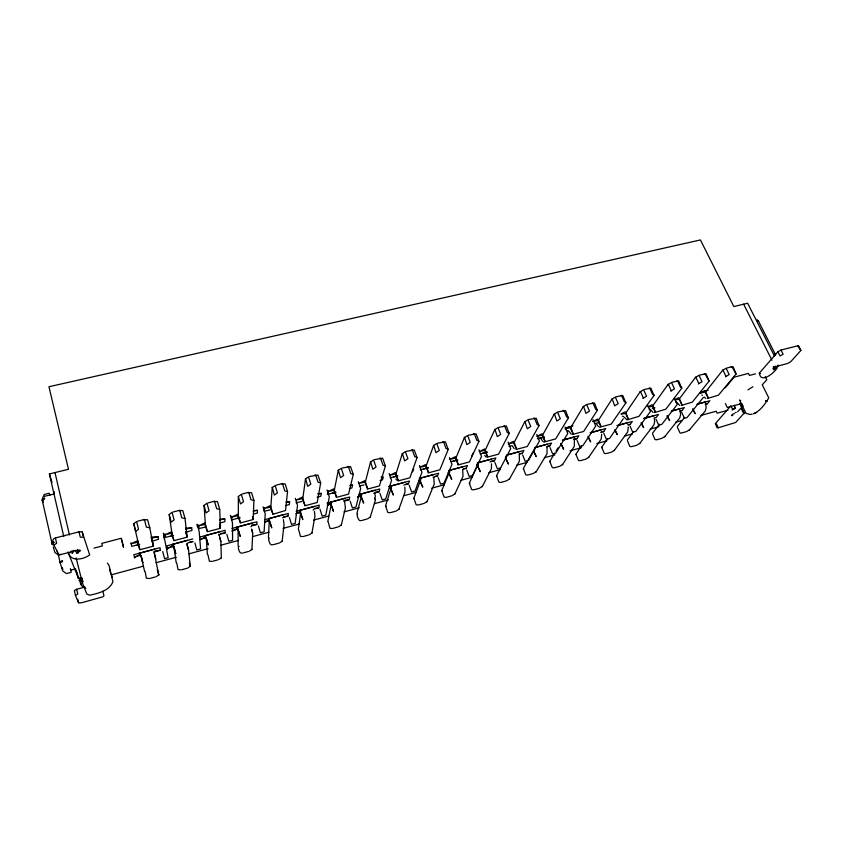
<?xml version="1.0" encoding="UTF-8"?>
<svg xmlns="http://www.w3.org/2000/svg" width="843" height="843" viewBox="0 0 843 843"><rect width="100%" height="100%" fill="white"/><g stroke="black" fill="none" stroke-linecap="round" stroke-linejoin="round"><path stroke-width="1.26" d="M238.116 545.821L238.116 529.309M385.599 505.758L390.973 488.371M238.19 529.857L240.223 536.401L238.527 530.637L236.904 529.288L236.946 527.138L251.962 523.124M361.268 496.327L363.66 503.123L360.846 496.632L360.92 493.998L375.103 490.215M102.857 591.164L103.963 595.822L102.92 596.791L81.413 602.808L78.568 602.798L75.47 595.516L77.767 594.052L76.671 589.278L85.006 587.013M251.952 549.647L252.689 533.039L251.636 529.278L252.689 533.039M252.5 516.706L253.206 519.13L253.912 500.426L251.572 492.681L247.737 492.575L242.373 493.966M331.13 504.399L333.459 511.269L331.215 505.083L331.331 502.122L344.977 498.266M397.938 480.974L409.867 477.791L417.043 457.654L414.282 449.993L406.368 451.332M250.94 526.77L251.878 525.758L256.83 524.43L256.946 521.796L231.92 528.487M253.891 510.605L257.473 510.3L257.347 513.06L253.543 514.072M264.417 507.539L264.186 511.248L270.002 509.92M441.827 490.489L449.15 472.786M707.54 398.454L718.457 395.167L736.055 374.018L731.977 366.726L726.961 367.98M270.824 506.822L270.35 505.621L264.354 508.477L270.203 507.138L272.869 513.893L270.824 506.822L272.278 487.296L274.365 495.062L277.431 492.839L275.166 485.494L272.11 487.728M268.432 537.581L269.307 519.836M469.382 482.997L477.644 465.157M390.962 488.908L393.428 495.094L390.572 488.666L390.825 486.011L404.798 482.28M361.362 497.001L361.647 494.019M264.723 522.196L268.39 520.858L268.622 518.677L283.417 514.715M282.131 541.396L284.038 524.588L283.396 519.667M276.198 485.178L281.467 483.798L285.176 483.945L287.547 491.606L285.535 510.51L272.753 514.335M428.107 472.934L439.867 469.793L448.202 449.488L445.441 441.89L437.696 443.186M282.531 517.75L288.032 516.064L288.327 513.408L264.892 519.667M286.104 502.08L289.644 501.785L289.328 504.578L285.577 505.579M302.827 498.35L302.31 497.17L296.42 499.983L302.184 498.677L304.903 505.357L302.827 498.35L305.556 478.634L307.684 486.327L310.804 484.103L308.475 476.832L305.366 479.066M298.327 529.467L300.614 513.124L302.827 519.52L300.635 513.282L299.423 512.544L295.809 513.861M133.774 523.745L135.723 531.406L138.547 529.204L136.587 521.522L133.774 523.745L139.79 549.341L137.356 542.312L131.16 543.724L137.588 540.711L137.904 541.996M391.078 489.035L391.531 486.032M413.902 498.076L420.246 481.068L422.786 487.18L419.877 480.816L420.299 478.129L434.082 474.451M457.844 464.999L469.435 461.911L478.908 441.437L476.137 433.903L468.55 435.167M311.899 533.25L314.934 516.264L314.418 511.343M309.486 476.516L317.927 475.062L320.667 482.923L317.21 502.491L304.744 505.811M313.08 510.12L313.975 509.119L318.78 507.834L319.265 505.136L296.156 511.311M317.843 493.692L321.341 493.397L320.835 496.221L317.137 497.201M299.423 512.544L299.834 510.331L314.418 506.432M328.201 490.679L327.474 494.462L336.041 492.186M334.355 490.004L333.807 488.845L328.022 491.627L333.702 490.331L336.462 496.949L334.355 490.004L338.328 470.109L340.498 477.718L343.67 475.494L341.267 468.308L338.117 470.542M327.822 521.459L331.162 504.936M420.394 481.174L421.005 478.15M169.18 514.525L171.213 522.102L174.101 519.899L172.056 512.302L169.18 514.525L171.898 532.997L173.827 540.279L171.329 533.313L165.217 534.715L171.54 531.733L171.898 532.997M134.648 558.045L133.837 554.705L160.001 547.708L160.455 550.247L155.281 551.628L154.269 552.692L158.79 575.116L157.293 569.331M777.762 366.589L778.089 365.061M449.119 473.323L451.732 479.372L448.782 473.071L449.372 470.362L462.965 466.727M487.159 457.191L498.592 454.145L509.161 433.502L506.39 426.031L498.961 427.253M341.267 525.231L345.398 508.044L344.608 501.448M342.279 467.991L350.54 466.579L353.28 474.367L348.549 494.135L336.262 497.412M343.754 501.343L349.107 499.709L349.75 496.991L327.042 503.06M350.266 485.326L352.574 485.125L351.889 487.981L349.466 488.624M365.419 481.774L364.84 480.636L359.15 483.387L364.756 482.112L367.569 488.655L365.419 481.774L370.604 461.711L372.817 469.245L376.031 467.022L373.575 459.909L370.372 462.143M449.298 473.429L450.067 470.383M356.905 513.556L361.278 496.864M327.632 505.22L330.003 504.356L330.593 502.112L331.331 502.122M204.038 505.452L206.135 512.944L209.085 510.732L206.967 503.229L204.038 505.452L205.376 524.146L207.336 531.353L204.786 524.462L198.769 525.832L204.975 522.902L205.376 524.146M189.759 541.975L193.058 541.512L187.947 542.881L186.967 543.925L188.6 550.321L190.286 566.507L189.359 563.071M477.591 465.694L480.278 471.68L477.286 465.441L478.034 462.702L491.437 459.119M516.064 449.488L527.328 446.484L538.972 425.683L536.19 418.276L528.919 419.466M370.225 517.307L375.43 499.952L374.64 497.539M374.566 459.604L382.648 458.223L385.399 465.947L379.434 485.905L367.327 489.13M373.723 493.313L378.992 491.701L379.803 488.961L358.665 494.609M477.802 465.789L478.729 462.712M396.041 473.671L395.42 472.554L389.835 475.262L395.356 474.008L398.223 480.489L396.041 473.671L402.385 453.439L404.64 460.91L407.907 458.676L405.388 451.637L402.132 453.882M238.337 496.516L240.518 503.935L243.522 501.711L241.33 494.293L238.337 496.516L238.348 515.41L240.35 522.555L237.737 515.737L231.804 517.086L237.905 514.188L238.348 515.41M506 456.063L505.4 457.907L508.445 464.093L505.684 458.171M221.33 558.013L220.877 541.617L219.528 536.548M357.822 497.138L360.161 496.285L360.92 493.998M544.567 441.89L555.674 438.929L568.351 417.98L565.569 410.636L558.445 411.795M73.299 550.384L72.203 553.514L73.752 550.437M505.916 458.255L506.991 455.157L519.53 451.606M398.792 509.499L405.03 491.964L404.851 487.064M403.85 485.041L408.465 483.808L409.435 481.037L388.591 486.611M412.659 471.859L413.681 468.95M426.221 465.684L425.567 464.577L420.077 467.264L425.525 466.031L428.423 472.438L426.221 465.684L433.702 445.283L435.989 452.691L439.308 450.457L436.716 443.492L433.428 445.726M533.387 450.742L536.222 456.6L533.651 450.826L534.462 448.75M572.671 434.398L583.63 431.479L597.308 410.393L594.515 403.102L587.539 404.229M390.825 486.011L389.887 488.318L390.572 488.666M426.979 501.796L434.229 484.093L433.787 477.549M432.975 477.243L437.528 476.021L438.655 473.229L419.308 478.392M455.968 457.812L455.283 456.727L449.877 459.372L455.252 458.16L458.202 464.504L455.968 457.812L464.546 437.264L466.874 444.588L470.236 442.354L467.591 435.462L464.251 437.707M600.385 427.011L611.196 424.134L625.854 402.912L622.756 395.472L616.222 396.768M462.828 469.245L466.19 468.339L467.475 465.526L448.592 470.573M471.711 456.2L473.06 453.239M454.788 494.188L463.018 476.337L462.691 469.793M485.294 450.057L484.577 448.982L479.267 451.595L484.567 450.394L487.56 456.685L485.294 450.057L494.946 429.35L497.307 436.611L500.7 434.377L498.013 427.549L494.63 429.793M420.299 478.129L419.203 480.468L419.877 480.816M219.191 535.284L220.149 534.251L225.176 532.902L225.113 530.3L199.707 537.096M627.719 419.719L638.973 416.347L653.989 395.536L650.912 388.149L644.505 389.413M490.036 461.953L494.462 460.773L495.895 457.928L477.275 462.902M482.238 486.685L491.416 468.676L491.532 463.798M514.209 442.396L513.461 441.342L508.245 443.924L513.471 442.744L516.506 448.971L514.209 442.396L524.894 421.553L527.286 428.75L530.732 426.516L527.981 419.761L524.557 422.006M496.58 475.61L510.7 448.676L508.097 442.101M449.372 470.362L448.118 472.723L448.782 473.071M654.695 412.533L665.822 409.192L681.734 388.265L678.668 380.931L672.377 382.174M519.077 454.177L522.354 453.302L523.924 450.436L506.78 455.02M509.309 479.288L519.425 461.132L519.309 454.63M542.723 434.851L541.944 433.818L536.812 436.368L541.965 435.209L545.042 441.374L542.723 434.851L554.409 413.871L556.833 421.005L560.321 418.771L557.518 412.079L554.051 414.324M523.419 468.318L532.765 451.848M681.292 405.451L692.314 402.132L709.089 381.089L706.044 373.807L699.859 375.019M478.034 462.702L476.632 465.094L477.286 465.441M546.622 446.79L549.857 445.926L551.564 443.049L534.662 447.57M570.837 427.412L570.026 426.389L564.979 428.908L570.068 427.77L573.177 433.871L570.837 427.412L583.504 406.305L585.959 413.365L589.478 411.131L586.623 404.514L583.124 406.758M536.043 471.975L547.054 453.682L547.033 447.19M735.454 407.58L734.379 408.507M549.899 461.132L554.631 453.376M555.99 451.163L558.013 447.844M736.055 374.018L733.252 367.011L731.197 366.874M573.809 439.509L577.002 438.655L578.846 435.757L562.439 440.141M598.562 420.077L597.729 419.066L592.755 421.563L597.782 420.425L600.933 426.484L598.562 420.077L612.176 398.844L614.663 405.841L618.214 403.607L615.316 397.053L611.776 399.297M562.418 464.767L574.304 446.326L574.389 439.867M734.137 405.272L735.549 408.191L732.767 409.677L730.881 405.789L715.391 423.597L716.487 423.987L718.278 427.77L735.654 422.491L744.274 413.017L743.231 412.596L741.366 408.771L742.209 408.644L744.274 413.017M576.043 454.029L581.522 445.631M82.066 583.019L83.236 581.249M773.273 366.642L774.306 368.686A2.487 0.695 -25.1 0 1 773.242 368.117A2.487 0.695 -25.1 0 1 776.277 366.473L787.52 363.512L790.565 361.868L800.85 350.498L798.563 345.609L780.997 350.045L777.889 351.742L759.195 373.301L760.46 373.586M621.228 414.029L625.717 413.555L628.298 419.192L625.906 412.838L640.027 391.942L640.438 391.489L643.378 397.97L642.956 398.423L646.549 396.189L643.599 389.698L640.027 391.942M600.627 432.333L603.778 431.49L605.748 428.56L590.111 432.744M588.456 457.644L601.196 439.077L601.691 434.229M601.849 447.011L607.708 438.571M623.293 418.739L609.521 438.508L606.391 439.351L603.725 433.197M648.246 406.874L652.672 406.421L655.296 411.995L652.882 405.694L667.877 384.693L668.309 384.229L671.291 390.657L670.859 391.11L674.474 388.876L671.492 382.448L667.877 384.693M628.13 424.967L630.195 424.408L632.303 421.468L616.876 425.589M614.157 450.626L627.729 431.922L628.309 427.085M627.329 440.088L633.557 431.595M674.895 399.824L679.268 399.371L681.934 404.903L679.49 398.655L695.349 377.548L695.791 377.084L698.805 383.439L698.362 383.902L702.019 381.668L698.984 375.293L695.349 377.548M639.531 443.681L653.915 424.872L654.695 421.542L654.273 418.455M652.493 433.26L659.479 424.166M705.749 391.7L704.811 390.762L700.154 393.133L704.917 392.069L708.204 397.896L705.749 391.7L722.883 370.024L725.949 376.326L725.486 376.789L729.174 374.555L726.097 368.254L722.419 370.488M679.995 411.068L682.008 410.53L684.358 407.559L671.65 410.952M664.579 436.832L679.753 417.896L680.596 414.577L680.206 411.5M677.329 426.516L684.685 417.369M703.325 397.443L687.024 417.58L684.421 418.286L681.639 412.29M705.422 404.261L707.403 403.723L709.88 400.731L697.34 404.082M689.321 430.067L705.254 411.026L706.171 407.696L705.791 404.64M725.222 387.801L734.074 377.179L748.415 373.417L749.427 375.451L755.539 373.839M158.863 574.778L156.303 576.644M70.148 552.755L71.697 550.974M190.381 566.169L187.768 568.034M743.01 406.01L737.625 411.763M775.212 366.178L776.993 367.885C774.917 372.501 760.502 384.397 759.374 373.038M221.446 557.676L218.79 559.552M185.671 529.225L191.677 527.707L191.951 530.416L186.04 532.196M756.698 412.406L753.684 413.702C760.354 410.899 765.191 403.892 768.763 397.885L762.262 384.819L766.772 379.761L765.254 376.747M252.078 549.299L249.38 551.185M282.289 541.048L279.539 542.934M312.079 532.902L309.286 534.789M341.457 524.873L338.633 526.77M370.435 516.959L367.569 518.845M82.056 580.395L80.454 581.849L82.277 580.542M399.024 509.14L396.115 511.037M42.182 499.973L44.479 497.928L44.679 498.835L42.287 500.521L52.298 544.652L51.981 543.63L54.5 542.323M427.232 501.427L424.282 503.334M455.051 493.829L452.08 495.726M482.512 486.327L479.498 488.223M509.604 478.919L506.559 480.826M536.348 471.606L533.271 473.513M562.745 464.398L559.626 466.305M588.793 457.275L585.653 459.182M614.505 450.246L611.333 452.154M639.9 443.302L636.697 445.22M747.899 389.866L752.968 386.768M664.969 436.453L661.734 438.371M689.711 429.688L686.465 431.605M51.813 542.934L53.446 541.838M705.876 401.805L696.908 404.387M680.312 408.634L671.218 411.258M70.38 568.677L71.212 572.302L66.428 573.588L62.867 571.069L62.171 569.446L60.011 562.112L62.35 560.563L62.582 561.554L60.169 562.776M654.4 415.557L643.936 418.549M628.14 422.575L617.54 425.61M601.544 429.688L590.658 432.796M574.568 436.895L562.376 440.352M547.244 444.208L534.873 447.707M220.055 531.659L204.807 535.726L204.965 537.834L206.588 539.204L208.232 545.031L206.293 538.403L207.367 554.178M187.662 540.31L172.193 544.452L172.552 546.517L174.185 547.897L175.766 553.777L173.542 545.463M154.796 549.099L139.095 553.293L139.653 555.326L141.297 556.717L142.815 562.671L140.939 555.337M152.499 541.101L158.505 539.288L158.02 536.622L151.023 537.16M85.775 588.34L82.287 586.496L79.253 580.311L82.14 578.741M68.536 553.356C71.455 562.218 84.079 559.215 89.685 554.915L82.108 531.828L79.021 531.838L55.417 537.95C48.062 540.184 58.209 550.184 58.009 554.336L61.286 554.483M357.464 497.064L359.434 496.127M76.671 589.278L74.384 590.521L75.47 595.516M327.274 505.147L330.277 503.735M296.641 513.355L299.708 511.912M264.533 522.154L267.652 520.7M237.22 528.635L231.941 531.09L236.904 529.288M205.292 537.181L199.917 539.668L204.965 537.834M172.889 545.853L167.43 548.371L172.552 546.517M138.884 555.168L134.448 557.212L139.653 555.326M648.225 406.716L651.997 404.724L652.882 405.694M674.874 399.666L678.583 397.696L679.49 398.655M621.207 413.871L625.042 411.848L625.906 412.838M79.253 580.311L82.382 579.046M775.602 354.85L774.907 355.093L774.559 354.271L775.602 354.85L758.616 321.436L757.119 320.087L758.616 321.436M150.349 578.319L155.344 576.949M181.898 569.689L186.819 568.34M212.994 561.175L217.852 559.847M243.659 552.787L248.453 551.48M273.901 544.515L278.622 543.219M303.722 536.359L308.38 535.084M333.133 528.308L337.727 527.054M362.142 520.373L366.673 519.13M390.762 512.544L395.241 511.322M419.003 504.82L423.407 503.608M446.853 497.191L451.216 496M474.346 489.678L478.645 488.497M501.469 482.249L505.716 481.09M528.245 474.925L532.428 473.787M554.673 467.696L558.804 466.569M580.753 460.563L584.831 459.446M606.496 453.513L610.522 452.417M631.923 446.558L635.896 445.473M657.013 439.698L660.944 438.623M681.797 432.912L685.675 431.858M727.888 410.267L717.087 413.196L716.171 411.258L700.923 415.378M732.693 408.96L735.085 408.318M735.286 412.617L736.245 412.364M67.988 552.028L78.547 578.509L81.718 577.655M500.668 467.897L497.37 468.792L494.883 462.396M741.882 403.512L727.256 407.464L725.359 403.534M143.31 566.18L111.55 574.768L112.13 577.139M156.008 562.745L176.335 557.244M189.032 553.809L208.084 548.656M220.792 545.221L238.569 540.416M252.542 536.633L269.054 532.175M283.027 528.392L299.539 523.924M313.512 520.152L328.759 516.021M343.997 511.901L359.244 507.781M374.482 503.661L388.454 499.878M403.692 495.758L416.4 492.323M431.637 488.202L444.345 484.767M460.858 480.299L472.291 477.212M488.803 472.744L500.236 469.656M516.748 465.188L526.907 462.438M544.694 457.633L554.852 454.883M570.089 450.763L581.522 447.665M596.77 443.544L606.928 440.794M624.716 435.989L632.334 433.934M650.122 429.119L659.005 426.716M675.517 422.248L681.871 420.531M192.794 538.94L167.019 545.832L167.557 549.215M643.957 418.349L658.499 414.461L656.275 417.422L654.231 417.97M139.875 549.752L153.321 546.169M173.858 540.7L187.093 537.17M207.325 531.775L220.36 528.298M240.287 522.987L253.132 519.562M70.928 570.1L75.638 568.835M773.337 369.782L774.348 369.519L773.568 367.369M565.59 427.896L572.903 425.957M700.986 392.09L708.225 390.172M139.632 544.293L131.803 546.369L130.939 542.839M173.363 535.347L165.649 537.391L165.08 533.809M219.738 523.039L224.891 521.68L224.828 518.94L219.991 519.362M239.317 517.844L231.836 519.836L231.804 516.169M296.072 502.797L301.794 501.48M359.645 485.926L364.007 484.978M380.098 480.499L382.49 479.867L383.344 476.98L381.078 477.17M390.14 477.833L397.264 475.947M420.193 469.867L428.392 467.686M450.984 461.701L457.064 460.078M480.173 453.945L487.412 452.027M508.961 446.316L511.912 445.736M537.349 438.781L544.388 436.916M240.255 517.813L236.967 518.477M335.546 492.533L332.384 493.155M397.959 475.968L393.713 476.885M428.255 467.928L423.713 468.929M457.77 460.099L453.292 461.079M486.875 452.375L482.459 453.344M543.872 437.254L539.573 438.191M599.299 422.543L595.116 423.46M652.356 408.465L654.885 407.791M94.005 548.129L102.382 545.916L101.771 543.387L121.181 538.287L123.542 547.255L121.339 538.424M137.662 521.195L144.385 519.499L146.366 527.16L149.759 527.729L153.247 545.758L151.919 538.15L158.02 536.622M173.121 511.975L179.738 510.3L181.793 517.876L185.028 518.487L187.083 536.749L185.745 531.807M208.021 502.902L214.522 501.258L216.662 508.75L219.738 509.383L220.392 527.866L219.707 525.421M44.258 496.379L54.163 493.914M63.752 536.454L49.41 473.945L68.473 469.277L48.957 386.726L700.417 239.939L733.853 306.567L747.615 303.206L774.39 355.936M314.681 475.167L315.682 474.957L318.032 482.207L320.667 482.923M281.467 483.798L282.489 483.587L284.765 490.921L287.547 491.606M247.737 492.575L248.769 492.354L250.982 499.762L253.912 500.426M752.241 414.145L749.964 414.482L746.16 413.376M411.331 450.036L412.28 449.846L414.809 456.864L416.337 456.832L417.043 457.654M379.603 458.286L380.562 458.086L383.038 465.188L385.399 465.947M347.39 466.664L348.37 466.453L350.783 473.629L353.28 474.367M503.703 426.021L504.599 425.841L507.307 432.649L508.698 432.649L509.161 433.502M473.376 433.913L474.282 433.724L476.938 440.604L478.36 440.583L478.908 441.437M442.586 441.911L443.513 441.721L446.105 448.676L447.58 448.655L448.202 449.488M592.092 403.049L592.935 402.87L595.79 409.477L597.055 409.498L597.308 410.393M563.05 410.594L563.914 410.415L566.728 417.085L568.024 417.106L568.351 417.98M533.598 418.254L534.473 418.075L537.233 424.809L538.572 424.819L538.972 425.683M676.729 381.036L677.53 380.878L680.533 387.285L681.671 387.337L681.734 388.265M648.92 388.265L649.732 388.107L652.693 394.577L653.862 394.619L653.989 395.536M620.711 395.599L621.533 395.43L624.442 401.974L625.664 402.006L625.854 402.912M704.158 373.913L704.948 373.744L709.089 381.089M253.206 511.037L257.473 510.3M219.412 519.878L224.828 518.94M350.003 485.568L352.574 485.125M318.222 493.935L321.341 493.397M286.483 502.323L289.644 501.785M76.018 570.184L78.547 578.509L81.866 578.013M149.369 578.54L146.334 578.203L145.196 571.68M180.929 569.91L178.021 569.541L176.767 563.092M154.891 551.027L160.455 550.247M220.834 533.514L225.176 532.902M212.046 561.396L209.412 561.28L207.905 554.631M314.871 508.361L318.78 507.834M283.806 516.654L288.032 516.064M251.477 525.168L256.83 524.43M242.731 552.997L241.119 553.134C239.243 553.324 237.104 545.484 239.17 546.39M375.177 492.217L378.992 491.701M343.955 500.405L349.107 499.709M435.051 476.348L437.528 476.021M405.957 484.145L408.465 483.808M272.984 544.726L271.414 544.852C269.655 544.936 267.442 537.297 269.412 538.161M519.952 453.618L522.354 453.302M490.837 461.247L494.462 460.773M463.745 468.666L466.19 468.339M302.827 536.559L300.466 536.38L298.717 529.952M573.493 439.119L577.002 438.655M547.497 446.242L549.857 445.926M332.247 528.508L329.992 528.308L328.159 521.954M627.919 424.703L630.195 424.408M601.47 431.785L603.778 431.49M705.201 404.008L707.403 403.723M679.774 410.815L682.008 410.53M361.278 520.574L359.835 520.668C358.423 520.468 355.967 513.398 357.664 514.177M389.909 512.734L387.822 512.502L385.609 506.053L386.294 506.39M418.16 505.01L416.157 504.757L413.892 498.371L414.535 498.719M446.031 497.381L444.113 497.107L441.795 490.795L442.396 491.142M473.534 489.857L471.69 489.572L469.33 483.313L469.888 483.671M500.679 482.428L498.908 482.133L496.506 475.926L497.022 476.295M527.455 475.104L525.769 474.788L523.324 468.634L523.798 469.014M143.289 519.731L147.567 519.752L149.759 527.729M178.653 510.531L182.783 510.584L185.028 518.487M553.893 467.876L552.281 467.538L549.794 461.448L550.226 461.827M213.469 501.48L217.452 501.564L219.738 509.383M579.995 460.731L578.456 460.383L575.927 454.345L576.317 454.735M605.748 453.682L604.283 453.323L601.712 447.338L602.071 447.738M631.186 446.727L629.784 446.347L627.498 440.826M656.286 439.856L654.958 439.466L652.608 433.997M681.081 433.081L680.069 433.081L677.393 427.264M185.555 528.255L191.677 527.707M718.278 427.77L717.045 427.77L715.391 423.597M137.167 544.947L137.967 544.957M170.939 535.99L171.73 536M204.975 527.17L198.99 528.55L198.695 524.926M567.529 430.773L568.214 430.794M622.324 416.242L622.988 416.263M675.633 402.1L676.297 402.111M649.163 409.118L649.816 409.14M701.755 395.167L702.409 395.188M627.034 419.888L623.599 416.611M740.712 400.71L739.511 400.004L745.802 412.922M598.983 426.937L599.721 427.159M543.292 441.774L543.977 442.027M268.39 520.858L269.992 522.196L271.752 527.908L269.623 521.427M330.003 504.356L331.215 505.083M360.161 496.285L360.846 496.632M705.886 398.454L704.105 397.021M679.7 405.43L676.897 402.459M653.156 412.501L650.427 409.487M775.086 366.389L776.993 367.885M571.333 434.303L568.825 431.142M107.409 563.145L109.042 565.453L112.93 581.744C109.274 590.88 98.441 593.187 89.864 595.232L86.797 594.03L82.456 582.956L76.112 557.95M486.042 457.022L484.704 455.378M598.193 426.337L596.401 423.829M774.306 367.053L775.834 368.886L774.496 366.895M740.639 403.397L742.757 406.01L740.913 403.165M42.15 499.699L42.287 500.521M542.576 441.142L540.869 438.571M514.177 448.708L512.523 446.095M588.003 436.252L590.648 441.922L588.277 437.338M561.006 443.492L563.619 449.214L560.721 443.418M692.693 409.329L695.254 413.723L692.83 408.802M667.098 416.189L669.616 420.636L667.235 415.662M395.904 478.993L396.495 480.036M139.095 553.293L140.412 555.685M641.175 423.144L643.641 427.633L641.302 422.617M614.905 430.193L617.329 434.735L615.011 429.667M797.668 345.725L800.85 350.498M780.997 350.045L783.136 354.218L780.017 355.925L777.889 351.742M743.61 304.186L771.967 360.224M739.933 403.702L741.355 406.611L740.28 403.555M674.411 398.159L677.287 404.377L661.797 424.387L658.752 425.209L656.012 419.171M172.193 544.452L173.3 546.875M647.635 405.23L650.469 411.5L635.833 431.405L632.745 432.238L630.037 426.136M592.977 419.677L595.727 426.063L582.85 445.705L579.678 446.569L577.065 440.352M62.045 567.444L62.909 569.468M565.084 427.043L567.782 433.502L555.832 453.007L552.608 453.871L550.036 447.601M536.791 434.524L539.446 441.037L528.435 460.404L525.178 461.279L522.649 454.946M80.412 583.187L81.107 584.968M49.958 495.199L49.189 493.229L44.215 494.462L42.392 498.571L43.214 502.238M75.554 550.395L76.734 553.419L78.157 553.05L77.44 549.952M478.993 449.793L481.553 456.432L472.523 475.505L469.172 476.4L466.737 469.951M449.477 457.591L451.985 464.303L443.987 483.208L440.594 484.124L438.202 477.612M374.534 497.549L375.43 499.952M139.875 553.303L140.907 556.085M419.529 465.505L421.985 472.28L415.051 491.016L411.605 491.954L409.266 485.368M204.807 535.726L205.703 538.192M389.15 473.524L391.552 480.373L385.715 498.94L382.216 499.888L379.93 493.239M358.328 481.669L360.667 488.592L355.957 506.98L352.406 507.939L350.182 501.227M327.042 489.941L329.318 496.927L325.777 515.126L322.184 516.095L320.003 509.32M295.292 498.329L297.516 505.389L295.155 523.398L291.509 524.378L289.391 517.539M49.41 473.945L52.003 482.365M76.07 570.353L78.547 578.509M263.069 506.833L265.229 513.977L264.101 531.785L260.403 532.776L258.348 525.863M172.973 544.452L173.795 547.276M219.644 537.391L220.877 541.617M230.36 515.484L232.447 522.692L232.594 540.289L228.843 541.301L226.841 534.314M252.51 516.59L253.206 519.13M236.946 527.138L237.631 529.636M186.83 543.904L188.6 550.321M194.881 542.892L196.819 549.952L200.623 548.919L199.169 531.543L197.157 524.251L197.378 526.77M219.507 524.578L220.392 527.866M153.858 551.522L155.839 559.151M185.913 532.323L187.083 536.749M162.71 551.522L164.575 558.656L168.178 557.687L163.437 533.166L164.459 539.372M151.255 537.939L153.247 545.758M218.748 534.146L219.022 535.273M109.653 569.215L110.823 574.041M82.298 532.049L83.541 537.318L80.264 537.117L79.021 531.838M77.335 550.079L77.819 552.144A2.961 0.969 -14 0 0 80.338 550.479A2.961 0.969 -14 0 0 77.135 550.321L58.62 555.137L54.879 552.481L53.267 546.917M54.995 472.575L69.442 534.999M77.756 599.278L78.568 602.798M141.076 555.874L144.564 571.238M55.417 537.95L56.618 543.271L54.057 545M58.367 554.842L60.011 562.112M57.303 551.206L58.009 554.336M374.756 493.366L375.398 496.622M205.576 535.737L206.208 538.582M268.622 518.677L269.107 521.206M54.373 492.396L54.31 491.869M237.705 527.149L238.137 530.026M173.921 547.075L176.187 562.639M299.834 510.331L300.129 512.902M269.36 518.687L269.612 521.596M330.593 502.112L330.709 504.704M300.572 510.342L300.635 513.282M732.767 415.451A2.266 0.601 -24.1 0 1 731.692 415.03A2.266 0.601 -24.1 0 1 734.443 413.565M732.061 409.888A2.266 0.611 -24.1 0 1 732.588 409.719M766.614 400.762L765.518 400.878L767.393 400.857L766.614 400.762"/></g></svg>
